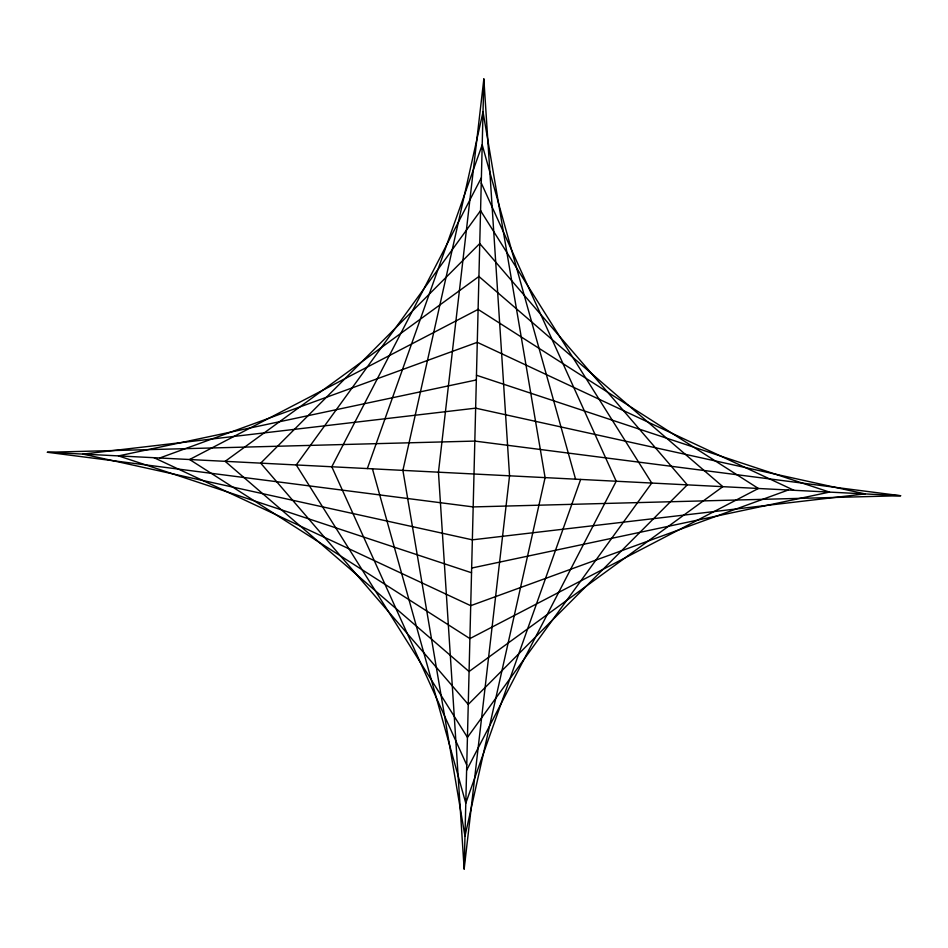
<?xml version="1.0" encoding="UTF-8"?>
<svg xmlns="http://www.w3.org/2000/svg" width="948" height="948" viewBox="0 0 948 948"><rect width="100%" height="100%" fill="white"/><g stroke="black" fill="none" stroke-linecap="round" stroke-linejoin="round"><path stroke-width="1.42" d="M464.153 869.02L483.847 78.98L438.45 472.187L464.153 869.02L509.55 475.813L483.847 78.98M367.35 468.573L482.212 144.807L575.566 479.167M580.65 479.427L465.788 803.193L372.434 468.833M481.383 177.726L331.8 466.76L466.748 765.036M466.617 770.274L616.2 481.24L481.252 182.964M159.702 458.002L477.282 342.323L793.95 490.282M788.298 489.998L470.718 605.677L154.05 457.718M476.346 379.947L118.5 455.905L471.535 572.758M471.654 568.053L829.5 492.095L476.465 375.242M47.4 452.279L474.818 441.081L900.6 495.721L473.182 506.919L47.4 452.279L900.6 495.721M483.03 111.888L402.9 470.386L464.97 836.112L545.1 477.614L483.03 111.888M480.565 210.646L296.25 464.947L467.435 737.354L651.75 483.053L480.565 210.646M479.747 243.565L260.7 463.145L468.253 704.435L687.3 484.855L479.747 243.565M478.93 276.484L225.15 461.332L469.07 671.516L722.85 486.668L478.93 276.484M478.1 309.404L189.6 459.519L469.9 638.596L758.4 488.481L478.1 309.404M475.647 408.161L82.95 454.092L472.353 539.839L865.05 493.908L475.647 408.161"/></g></svg>
